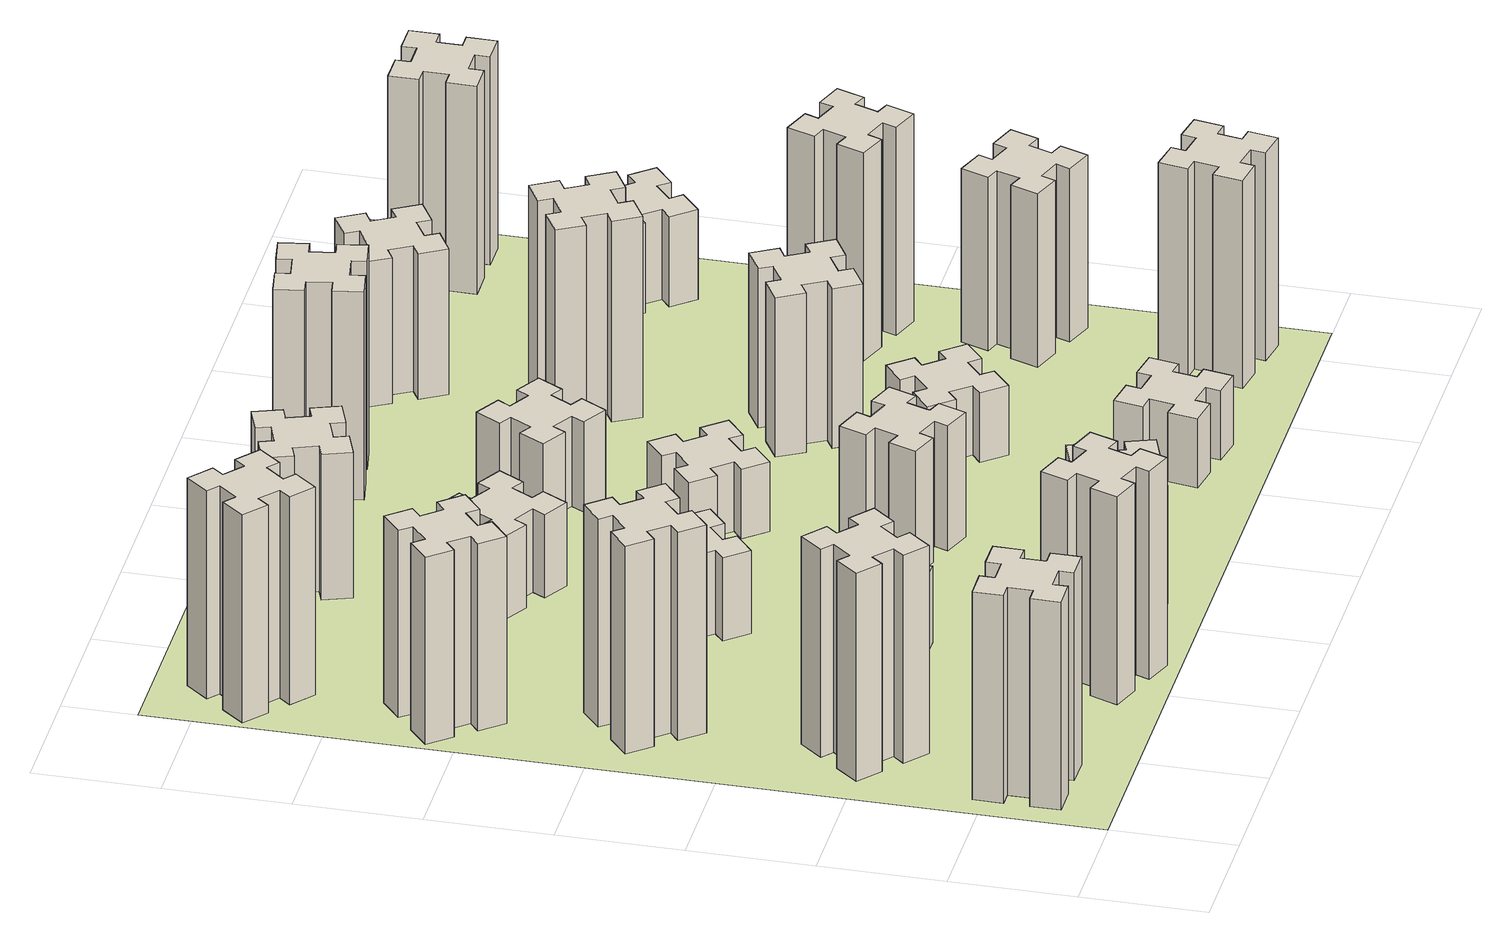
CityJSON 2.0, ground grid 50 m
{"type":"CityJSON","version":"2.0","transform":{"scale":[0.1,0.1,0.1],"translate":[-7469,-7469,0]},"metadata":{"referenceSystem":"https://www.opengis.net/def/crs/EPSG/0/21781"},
"CityObjects":{
"building1":{"type":"Building","attributes":{"class":"1000","function":"1000","usage":"1000","yearOfConstruction":2016,"roofType":"1000","measuredHeight":90,"storeysAboveGround":30,"storeysBelowGround":0},"geometry":[{"type":"Solid","lod":"1","boundaries":[[[[0,1,2,3,4,5,6,7,8,9,10,11,12,13,14,15,16,17,18,19]],[[17,16,20,21]],[[16,15,22,20]],[[15,14,23,22]],[[14,13,24,23]],[[13,12,25,24]],[[12,11,26,25]],[[11,10,27,26]],[[10,9,28,27]],[[9,8,29,28]],[[8,7,30,29]],[[7,6,31,30]],[[6,5,32,31]],[[5,4,33,32]],[[4,3,34,33]],[[3,2,35,34]],[[2,1,36,35]],[[1,0,37,36]],[[0,19,38,37]],[[19,18,39,38]],[[18,17,21,39]],[[24,25,26,27,28,29,30,31,32,33,34,35,36,37,38,39,21,20,22,23]]]]}]},
"building2":{"type":"Building","attributes":{"class":"1000","function":"1000","usage":"1000","yearOfConstruction":2016,"roofType":"1000","measuredHeight":90,"storeysAboveGround":30,"storeysBelowGround":0},"geometry":[{"type":"Solid","lod":"1","boundaries":[[[[40,41,42,43,44,45,46,47,48,49,50,51,52,53,54,55,56,57,58,59]],[[57,56,60,61]],[[56,55,62,60]],[[55,54,63,62]],[[54,53,64,63]],[[53,52,65,64]],[[52,51,66,65]],[[51,50,67,66]],[[50,49,68,67]],[[49,48,69,68]],[[48,47,70,69]],[[47,46,71,70]],[[46,45,72,71]],[[45,44,73,72]],[[44,43,74,73]],[[43,42,75,74]],[[42,41,76,75]],[[41,40,77,76]],[[40,59,78,77]],[[59,58,79,78]],[[58,57,61,79]],[[64,65,66,67,68,69,70,71,72,73,74,75,76,77,78,79,61,60,62,63]]]]}]},
"building3":{"type":"Building","attributes":{"class":"1000","function":"1000","usage":"1000","yearOfConstruction":2016,"roofType":"1000","measuredHeight":90,"storeysAboveGround":30,"storeysBelowGround":0},"geometry":[{"type":"Solid","lod":"1","boundaries":[[[[80,81,82,83,84,85,86,87,88,89,90,91,92,93,94,95,96,97,98,99]],[[97,96,100,101]],[[96,95,102,100]],[[95,94,103,102]],[[94,93,104,103]],[[93,92,105,104]],[[92,91,106,105]],[[91,90,107,106]],[[90,89,108,107]],[[89,88,109,108]],[[88,87,110,109]],[[87,86,111,110]],[[86,85,112,111]],[[85,84,113,112]],[[84,83,114,113]],[[83,82,115,114]],[[82,81,116,115]],[[81,80,117,116]],[[80,99,118,117]],[[99,98,119,118]],[[98,97,101,119]],[[104,105,106,107,108,109,110,111,112,113,114,115,116,117,118,119,101,100,102,103]]]]}]},
"building4":{"type":"Building","attributes":{"class":"1000","function":"1000","usage":"1000","yearOfConstruction":2016,"roofType":"1000","measuredHeight":81,"storeysAboveGround":30,"storeysBelowGround":0},"geometry":[{"type":"Solid","lod":"1","boundaries":[[[[120,121,122,123,124,125,126,127,128,129,130,131,132,133,134,135,136,137,138,139]],[[137,136,140,141]],[[136,135,142,140]],[[135,134,143,142]],[[134,133,144,143]],[[133,132,145,144]],[[132,131,146,145]],[[131,130,147,146]],[[130,129,148,147]],[[129,128,149,148]],[[128,127,150,149]],[[127,126,151,150]],[[126,125,152,151]],[[125,124,153,152]],[[124,123,154,153]],[[123,122,155,154]],[[122,121,156,155]],[[121,120,157,156]],[[120,139,158,157]],[[139,138,159,158]],[[138,137,141,159]],[[144,145,146,147,148,149,150,151,152,153,154,155,156,157,158,159,141,140,142,143]]]]}]},
"building5":{"type":"Building","attributes":{"class":"1000","function":"1000","usage":"1000","yearOfConstruction":2016,"roofType":"1000","measuredHeight":90,"storeysAboveGround":30,"storeysBelowGround":0},"geometry":[{"type":"Solid","lod":"1","boundaries":[[[[160,161,162,163,164,165,166,167,168,169,170,171,172,173,174,175,176,177,178,179]],[[177,176,180,181]],[[176,175,182,180]],[[175,174,183,182]],[[174,173,184,183]],[[173,172,185,184]],[[172,171,186,185]],[[171,170,187,186]],[[170,169,188,187]],[[169,168,189,188]],[[168,167,190,189]],[[167,166,191,190]],[[166,165,192,191]],[[165,164,193,192]],[[164,163,194,193]],[[163,162,195,194]],[[162,161,196,195]],[[161,160,197,196]],[[160,179,198,197]],[[179,178,199,198]],[[178,177,181,199]],[[184,185,186,187,188,189,190,191,192,193,194,195,196,197,198,199,181,180,182,183]]]]}]},
"building6":{"type":"Building","attributes":{"class":"1000","function":"1000","usage":"1000","yearOfConstruction":2016,"roofType":"1000","measuredHeight":90,"storeysAboveGround":30,"storeysBelowGround":0},"geometry":[{"type":"Solid","lod":"1","boundaries":[[[[200,201,202,203,204,205,206,207,208,209,210,211,212,213,214,215,216,217,218,219]],[[217,216,220,221]],[[216,215,222,220]],[[215,214,223,222]],[[214,213,224,223]],[[213,212,225,224]],[[212,211,226,225]],[[211,210,227,226]],[[210,209,228,227]],[[209,208,229,228]],[[208,207,230,229]],[[207,206,231,230]],[[206,205,232,231]],[[205,204,233,232]],[[204,203,234,233]],[[203,202,235,234]],[[202,201,236,235]],[[201,200,237,236]],[[200,219,238,237]],[[219,218,239,238]],[[218,217,221,239]],[[224,225,226,227,228,229,230,231,232,233,234,235,236,237,238,239,221,220,222,223]]]]}]},
"building7":{"type":"Building","attributes":{"class":"1000","function":"1000","usage":"1000","yearOfConstruction":2016,"roofType":"1000","measuredHeight":33,"storeysAboveGround":30,"storeysBelowGround":0},"geometry":[{"type":"Solid","lod":"1","boundaries":[[[[240,241,242,243,244,245,246,247,248,249,250,251,252,253,254,255,256,257,258,259]],[[257,256,260,261]],[[256,255,262,260]],[[255,254,263,262]],[[254,253,264,263]],[[253,252,265,264]],[[252,251,266,265]],[[251,250,267,266]],[[250,249,268,267]],[[249,248,269,268]],[[248,247,270,269]],[[247,246,271,270]],[[246,245,272,271]],[[245,244,273,272]],[[244,243,274,273]],[[243,242,275,274]],[[242,241,276,275]],[[241,240,277,276]],[[240,259,278,277]],[[259,258,279,278]],[[258,257,261,279]],[[264,265,266,267,268,269,270,271,272,273,274,275,276,277,278,279,261,260,262,263]]]]}]},
"building8":{"type":"Building","attributes":{"class":"1000","function":"1000","usage":"1000","yearOfConstruction":2016,"roofType":"1000","measuredHeight":36,"storeysAboveGround":30,"storeysBelowGround":0},"geometry":[{"type":"Solid","lod":"1","boundaries":[[[[280,281,282,283,284,285,286,287,288,289,290,291,292,293,294,295,296,297,298,299]],[[297,296,300,301]],[[296,295,302,300]],[[295,294,303,302]],[[294,293,304,303]],[[293,292,305,304]],[[292,291,306,305]],[[291,290,307,306]],[[290,289,308,307]],[[289,288,309,308]],[[288,287,310,309]],[[287,286,311,310]],[[286,285,312,311]],[[285,284,313,312]],[[284,283,314,313]],[[283,282,315,314]],[[282,281,316,315]],[[281,280,317,316]],[[280,299,318,317]],[[299,298,319,318]],[[298,297,301,319]],[[304,305,306,307,308,309,310,311,312,313,314,315,316,317,318,319,301,300,302,303]]]]}]},
"building9":{"type":"Building","attributes":{"class":"1000","function":"1000","usage":"1000","yearOfConstruction":2016,"roofType":"1000","measuredHeight":51,"storeysAboveGround":30,"storeysBelowGround":0},"geometry":[{"type":"Solid","lod":"1","boundaries":[[[[320,321,322,323,324,325,326,327,328,329,330,331,332,333,334,335,336,337,338,339]],[[337,336,340,341]],[[336,335,342,340]],[[335,334,343,342]],[[334,333,344,343]],[[333,332,345,344]],[[332,331,346,345]],[[331,330,347,346]],[[330,329,348,347]],[[329,328,349,348]],[[328,327,350,349]],[[327,326,351,350]],[[326,325,352,351]],[[325,324,353,352]],[[324,323,354,353]],[[323,322,355,354]],[[322,321,356,355]],[[321,320,357,356]],[[320,339,358,357]],[[339,338,359,358]],[[338,337,341,359]],[[344,345,346,347,348,349,350,351,352,353,354,355,356,357,358,359,341,340,342,343]]]]}]},
"building10":{"type":"Building","attributes":{"class":"1000","function":"1000","usage":"1000","yearOfConstruction":2016,"roofType":"1000","measuredHeight":36,"storeysAboveGround":30,"storeysBelowGround":0},"geometry":[{"type":"Solid","lod":"1","boundaries":[[[[360,361,362,363,364,365,366,367,368,369,370,371,372,373,374,375,376,377,378,379]],[[377,376,380,381]],[[376,375,382,380]],[[375,374,383,382]],[[374,373,384,383]],[[373,372,385,384]],[[372,371,386,385]],[[371,370,387,386]],[[370,369,388,387]],[[369,368,389,388]],[[368,367,390,389]],[[367,366,391,390]],[[366,365,392,391]],[[365,364,393,392]],[[364,363,394,393]],[[363,362,395,394]],[[362,361,396,395]],[[361,360,397,396]],[[360,379,398,397]],[[379,378,399,398]],[[378,377,381,399]],[[384,385,386,387,388,389,390,391,392,393,394,395,396,397,398,399,381,380,382,383]]]]}]},
"building11":{"type":"Building","attributes":{"class":"1000","function":"1000","usage":"1000","yearOfConstruction":2016,"roofType":"1000","measuredHeight":63,"storeysAboveGround":30,"storeysBelowGround":0},"geometry":[{"type":"Solid","lod":"1","boundaries":[[[[400,401,402,403,404,405,406,407,408,409,410,411,412,413,414,415,416,417,418,419]],[[417,416,420,421]],[[416,415,422,420]],[[415,414,423,422]],[[414,413,424,423]],[[413,412,425,424]],[[412,411,426,425]],[[411,410,427,426]],[[410,409,428,427]],[[409,408,429,428]],[[408,407,430,429]],[[407,406,431,430]],[[406,405,432,431]],[[405,404,433,432]],[[404,403,434,433]],[[403,402,435,434]],[[402,401,436,435]],[[401,400,437,436]],[[400,419,438,437]],[[419,418,439,438]],[[418,417,421,439]],[[424,425,426,427,428,429,430,431,432,433,434,435,436,437,438,439,421,420,422,423]]]]}]},
"building12":{"type":"Building","attributes":{"class":"1000","function":"1000","usage":"1000","yearOfConstruction":2016,"roofType":"1000","measuredHeight":54,"storeysAboveGround":30,"storeysBelowGround":0},"geometry":[{"type":"Solid","lod":"1","boundaries":[[[[440,441,442,443,444,445,446,447,448,449,450,451,452,453,454,455,456,457,458,459]],[[457,456,460,461]],[[456,455,462,460]],[[455,454,463,462]],[[454,453,464,463]],[[453,452,465,464]],[[452,451,466,465]],[[451,450,467,466]],[[450,449,468,467]],[[449,448,469,468]],[[448,447,470,469]],[[447,446,471,470]],[[446,445,472,471]],[[445,444,473,472]],[[444,443,474,473]],[[443,442,475,474]],[[442,441,476,475]],[[441,440,477,476]],[[440,459,478,477]],[[459,458,479,478]],[[458,457,461,479]],[[464,465,466,467,468,469,470,471,472,473,474,475,476,477,478,479,461,460,462,463]]]]}]},
"building13":{"type":"Building","attributes":{"class":"1000","function":"1000","usage":"1000","yearOfConstruction":2016,"roofType":"1000","measuredHeight":30,"storeysAboveGround":30,"storeysBelowGround":0},"geometry":[{"type":"Solid","lod":"1","boundaries":[[[[480,481,482,483,484,485,486,487,488,489,490,491,492,493,494,495,496,497,498,499]],[[497,496,500,501]],[[496,495,502,500]],[[495,494,503,502]],[[494,493,504,503]],[[493,492,505,504]],[[492,491,506,505]],[[491,490,507,506]],[[490,489,508,507]],[[489,488,509,508]],[[488,487,510,509]],[[487,486,511,510]],[[486,485,512,511]],[[485,484,513,512]],[[484,483,514,513]],[[483,482,515,514]],[[482,481,516,515]],[[481,480,517,516]],[[480,499,518,517]],[[499,498,519,518]],[[498,497,501,519]],[[504,505,506,507,508,509,510,511,512,513,514,515,516,517,518,519,501,500,502,503]]]]}]},
"building14":{"type":"Building","attributes":{"class":"1000","function":"1000","usage":"1000","yearOfConstruction":2016,"roofType":"1000","measuredHeight":39,"storeysAboveGround":30,"storeysBelowGround":0},"geometry":[{"type":"Solid","lod":"1","boundaries":[[[[520,521,522,523,524,525,526,527,528,529,530,531,532,533,534,535,536,537,538,539]],[[537,536,540,541]],[[536,535,542,540]],[[535,534,543,542]],[[534,533,544,543]],[[533,532,545,544]],[[532,531,546,545]],[[531,530,547,546]],[[530,529,548,547]],[[529,528,549,548]],[[528,527,550,549]],[[527,526,551,550]],[[526,525,552,551]],[[525,524,553,552]],[[524,523,554,553]],[[523,522,555,554]],[[522,521,556,555]],[[521,520,557,556]],[[520,539,558,557]],[[539,538,559,558]],[[538,537,541,559]],[[544,545,546,547,548,549,550,551,552,553,554,555,556,557,558,559,541,540,542,543]]]]}]},
"building15":{"type":"Building","attributes":{"class":"1000","function":"1000","usage":"1000","yearOfConstruction":2016,"roofType":"1000","measuredHeight":30,"storeysAboveGround":30,"storeysBelowGround":0},"geometry":[{"type":"Solid","lod":"1","boundaries":[[[[560,561,562,563,564,565,566,567,568,569,570,571,572,573,574,575,576,577,578,579]],[[577,576,580,581]],[[576,575,582,580]],[[575,574,583,582]],[[574,573,584,583]],[[573,572,585,584]],[[572,571,586,585]],[[571,570,587,586]],[[570,569,588,587]],[[569,568,589,588]],[[568,567,590,589]],[[567,566,591,590]],[[566,565,592,591]],[[565,564,593,592]],[[564,563,594,593]],[[563,562,595,594]],[[562,561,596,595]],[[561,560,597,596]],[[560,579,598,597]],[[579,578,599,598]],[[578,577,581,599]],[[584,585,586,587,588,589,590,591,592,593,594,595,596,597,598,599,581,580,582,583]]]]}]},
"building16":{"type":"Building","attributes":{"class":"1000","function":"1000","usage":"1000","yearOfConstruction":2016,"roofType":"1000","measuredHeight":90,"storeysAboveGround":30,"storeysBelowGround":0},"geometry":[{"type":"Solid","lod":"1","boundaries":[[[[600,601,602,603,604,605,606,607,608,609,610,611,612,613,614,615,616,617,618,619]],[[617,616,620,621]],[[616,615,622,620]],[[615,614,623,622]],[[614,613,624,623]],[[613,612,625,624]],[[612,611,626,625]],[[611,610,627,626]],[[610,609,628,627]],[[609,608,629,628]],[[608,607,630,629]],[[607,606,631,630]],[[606,605,632,631]],[[605,604,633,632]],[[604,603,634,633]],[[603,602,635,634]],[[602,601,636,635]],[[601,600,637,636]],[[600,619,638,637]],[[619,618,639,638]],[[618,617,621,639]],[[624,625,626,627,628,629,630,631,632,633,634,635,636,637,638,639,621,620,622,623]]]]}]},
"building17":{"type":"Building","attributes":{"class":"1000","function":"1000","usage":"1000","yearOfConstruction":2016,"roofType":"1000","measuredHeight":30,"storeysAboveGround":30,"storeysBelowGround":0},"geometry":[{"type":"Solid","lod":"1","boundaries":[[[[640,641,642,643,644,645,646,647,648,649,650,651,652,653,654,655,656,657,658,659]],[[657,656,660,661]],[[656,655,662,660]],[[655,654,663,662]],[[654,653,664,663]],[[653,652,665,664]],[[652,651,666,665]],[[651,650,667,666]],[[650,649,668,667]],[[649,648,669,668]],[[648,647,670,669]],[[647,646,671,670]],[[646,645,672,671]],[[645,644,673,672]],[[644,643,674,673]],[[643,642,675,674]],[[642,641,676,675]],[[641,640,677,676]],[[640,659,678,677]],[[659,658,679,678]],[[658,657,661,679]],[[664,665,666,667,668,669,670,671,672,673,674,675,676,677,678,679,661,660,662,663]]]]}]},
"building18":{"type":"Building","attributes":{"class":"1000","function":"1000","usage":"1000","yearOfConstruction":2016,"roofType":"1000","measuredHeight":69,"storeysAboveGround":30,"storeysBelowGround":0},"geometry":[{"type":"Solid","lod":"1","boundaries":[[[[680,681,682,683,684,685,686,687,688,689,690,691,692,693,694,695,696,697,698,699]],[[697,696,700,701]],[[696,695,702,700]],[[695,694,703,702]],[[694,693,704,703]],[[693,692,705,704]],[[692,691,706,705]],[[691,690,707,706]],[[690,689,708,707]],[[689,688,709,708]],[[688,687,710,709]],[[687,686,711,710]],[[686,685,712,711]],[[685,684,713,712]],[[684,683,714,713]],[[683,682,715,714]],[[682,681,716,715]],[[681,680,717,716]],[[680,699,718,717]],[[699,698,719,718]],[[698,697,701,719]],[[704,705,706,707,708,709,710,711,712,713,714,715,716,717,718,719,701,700,702,703]]]]}]},
"building19":{"type":"Building","attributes":{"class":"1000","function":"1000","usage":"1000","yearOfConstruction":2016,"roofType":"1000","measuredHeight":87,"storeysAboveGround":30,"storeysBelowGround":0},"geometry":[{"type":"Solid","lod":"1","boundaries":[[[[720,721,722,723,724,725,726,727,728,729,730,731,732,733,734,735,736,737,738,739]],[[737,736,740,741]],[[736,735,742,740]],[[735,734,743,742]],[[734,733,744,743]],[[733,732,745,744]],[[732,731,746,745]],[[731,730,747,746]],[[730,729,748,747]],[[729,728,749,748]],[[728,727,750,749]],[[727,726,751,750]],[[726,725,752,751]],[[725,724,753,752]],[[724,723,754,753]],[[723,722,755,754]],[[722,721,756,755]],[[721,720,757,756]],[[720,739,758,757]],[[739,738,759,758]],[[738,737,741,759]],[[744,745,746,747,748,749,750,751,752,753,754,755,756,757,758,759,741,740,742,743]]]]}]},
"building20":{"type":"Building","attributes":{"class":"1000","function":"1000","usage":"1000","yearOfConstruction":2016,"roofType":"1000","measuredHeight":90,"storeysAboveGround":30,"storeysBelowGround":0},"geometry":[{"type":"Solid","lod":"1","boundaries":[[[[760,761,762,763,764,765,766,767,768,769,770,771,772,773,774,775,776,777,778,779]],[[777,776,780,781]],[[776,775,782,780]],[[775,774,783,782]],[[774,773,784,783]],[[773,772,785,784]],[[772,771,786,785]],[[771,770,787,786]],[[770,769,788,787]],[[769,768,789,788]],[[768,767,790,789]],[[767,766,791,790]],[[766,765,792,791]],[[765,764,793,792]],[[764,763,794,793]],[[763,762,795,794]],[[762,761,796,795]],[[761,760,797,796]],[[760,779,798,797]],[[779,778,799,798]],[[778,777,781,799]],[[784,785,786,787,788,789,790,791,792,793,794,795,796,797,798,799,781,780,782,783]]]]}]},
"building21":{"type":"Building","attributes":{"class":"1000","function":"1000","usage":"1000","yearOfConstruction":2016,"roofType":"1000","measuredHeight":63,"storeysAboveGround":30,"storeysBelowGround":0},"geometry":[{"type":"Solid","lod":"1","boundaries":[[[[800,801,802,803,804,805,806,807,808,809,810,811,812,813,814,815,816,817,818,819]],[[817,816,820,821]],[[816,815,822,820]],[[815,814,823,822]],[[814,813,824,823]],[[813,812,825,824]],[[812,811,826,825]],[[811,810,827,826]],[[810,809,828,827]],[[809,808,829,828]],[[808,807,830,829]],[[807,806,831,830]],[[806,805,832,831]],[[805,804,833,832]],[[804,803,834,833]],[[803,802,835,834]],[[802,801,836,835]],[[801,800,837,836]],[[800,819,838,837]],[[819,818,839,838]],[[818,817,821,839]],[[824,825,826,827,828,829,830,831,832,833,834,835,836,837,838,839,821,820,822,823]]]]}]},
"building22":{"type":"Building","attributes":{"class":"1000","function":"1000","usage":"1000","yearOfConstruction":2016,"roofType":"1000","measuredHeight":75,"storeysAboveGround":30,"storeysBelowGround":0},"geometry":[{"type":"Solid","lod":"1","boundaries":[[[[840,841,842,843,844,845,846,847,848,849,850,851,852,853,854,855,856,857,858,859]],[[857,856,860,861]],[[856,855,862,860]],[[855,854,863,862]],[[854,853,864,863]],[[853,852,865,864]],[[852,851,866,865]],[[851,850,867,866]],[[850,849,868,867]],[[849,848,869,868]],[[848,847,870,869]],[[847,846,871,870]],[[846,845,872,871]],[[845,844,873,872]],[[844,843,874,873]],[[843,842,875,874]],[[842,841,876,875]],[[841,840,877,876]],[[840,859,878,877]],[[859,858,879,878]],[[858,857,861,879]],[[864,865,866,867,868,869,870,871,872,873,874,875,876,877,878,879,861,860,862,863]]]]}]},
"building23":{"type":"Building","attributes":{"class":"1000","function":"1000","usage":"1000","yearOfConstruction":2016,"roofType":"1000","measuredHeight":90,"storeysAboveGround":30,"storeysBelowGround":0},"geometry":[{"type":"Solid","lod":"1","boundaries":[[[[880,881,882,883,884,885,886,887,888,889,890,891,892,893,894,895,896,897,898,899]],[[897,896,900,901]],[[896,895,902,900]],[[895,894,903,902]],[[894,893,904,903]],[[893,892,905,904]],[[892,891,906,905]],[[891,890,907,906]],[[890,889,908,907]],[[889,888,909,908]],[[888,887,910,909]],[[887,886,911,910]],[[886,885,912,911]],[[885,884,913,912]],[[884,883,914,913]],[[883,882,915,914]],[[882,881,916,915]],[[881,880,917,916]],[[880,899,918,917]],[[899,898,919,918]],[[898,897,901,919]],[[904,905,906,907,908,909,910,911,912,913,914,915,916,917,918,919,901,900,902,903]]]]}]},
"building24":{"type":"Building","attributes":{"class":"1000","function":"1000","usage":"1000","yearOfConstruction":2016,"roofType":"1000","measuredHeight":39,"storeysAboveGround":30,"storeysBelowGround":0},"geometry":[{"type":"Solid","lod":"1","boundaries":[[[[920,921,922,923,924,925,926,927,928,929,930,931,932,933,934,935,936,937,938,939]],[[937,936,940,941]],[[936,935,942,940]],[[935,934,943,942]],[[934,933,944,943]],[[933,932,945,944]],[[932,931,946,945]],[[931,930,947,946]],[[930,929,948,947]],[[929,928,949,948]],[[928,927,950,949]],[[927,926,951,950]],[[926,925,952,951]],[[925,924,953,952]],[[924,923,954,953]],[[923,922,955,954]],[[922,921,956,955]],[[921,920,957,956]],[[920,939,958,957]],[[939,938,959,958]],[[938,937,941,959]],[[944,945,946,947,948,949,950,951,952,953,954,955,956,957,958,959,941,940,942,943]]]]}]},
"building25":{"type":"Building","attributes":{"class":"1000","function":"1000","usage":"1000","yearOfConstruction":2016,"roofType":"1000","measuredHeight":90,"storeysAboveGround":30,"storeysBelowGround":0},"geometry":[{"type":"Solid","lod":"1","boundaries":[[[[960,961,962,963,964,965,966,967,968,969,970,971,972,973,974,975,976,977,978,979]],[[977,976,980,981]],[[976,975,982,980]],[[975,974,983,982]],[[974,973,984,983]],[[973,972,985,984]],[[972,971,986,985]],[[971,970,987,986]],[[970,969,988,987]],[[969,968,989,988]],[[968,967,990,989]],[[967,966,991,990]],[[966,965,992,991]],[[965,964,993,992]],[[964,963,994,993]],[[963,962,995,994]],[[962,961,996,995]],[[961,960,997,996]],[[960,979,998,997]],[[979,978,999,998]],[[978,977,981,999]],[[984,985,986,987,988,989,990,991,992,993,994,995,996,997,998,999,981,980,982,983]]]]}]},
"landuse1":{"type":"LandUse","attributes":{"name":"plot1","function":"1010"},"geometry":[{"type":"MultiSurface","lod":"1","boundaries":[[[1000,1001,1002,1003]]]}]}
},
"vertices":[
[165,425,0],[165,325,0],[105,325,0],[105,205,0],[225,205,0],[225,265,0],[325,265,0],[325,205,0],[445,205,0],[445,325,0],[385,325,0],[385,425,0],[445,425,0],[445,545,0],[325,545,0],[325,485,0],[225,485,0],[225,545,0],[105,545,0],[105,425,0],[225,485,900],[225,545,900],[325,485,900],[325,545,900],[445,545,900],[445,425,900],[385,425,900],[385,325,900],[445,325,900],[445,205,900],[325,205,900],[325,265,900],[225,265,900],[225,205,900],[105,205,900],[105,325,900],[165,325,900],[165,425,900],[105,425,900],[105,545,900],
[484,1067,0],[408,1132,0],[446,1178,0],[354,1255,0],[277,1163,0],[323,1124,0],[259,1048,0],[213,1086,0],[136,994,0],[228,917,0],[266,963,0],[343,899,0],[304,853,0],[396,776,0],[473,868,0],[427,906,0],[492,983,0],[538,944,0],[615,1036,0],[523,1113,0],[492,983,900],[538,944,900],[427,906,900],[473,868,900],[396,776,900],[304,853,900],[343,899,900],[266,963,900],[228,917,900],[136,994,900],[213,1086,900],[259,1048,900],[323,1124,900],[277,1163,900],[354,1255,900],[446,1178,900],[408,1132,900],[484,1067,900],[523,1113,900],[615,1036,900],
[492,1888,0],[427,1964,0],[473,2003,0],[396,2095,0],[304,2018,0],[343,1972,0],[266,1907,0],[228,1953,0],[136,1876,0],[213,1784,0],[259,1823,0],[323,1746,0],[277,1708,0],[354,1616,0],[446,1693,0],[408,1739,0],[484,1803,0],[523,1757,0],[615,1834,0],[538,1926,0],[484,1803,900],[523,1757,900],[408,1739,900],[446,1693,900],[354,1616,900],[277,1708,900],[323,1746,900],[259,1823,900],[213,1784,900],[136,1876,900],[228,1953,900],[266,1907,900],[343,1972,900],[304,2018,900],[396,2095,900],[473,2003,900],[427,1964,900],[492,1888,900],[538,1926,900],[615,1834,900],
[243,2712,0],[166,2647,0],[128,2693,0],[36,2616,0],[113,2524,0],[159,2563,0],[223,2486,0],[177,2448,0],[254,2356,0],[346,2433,0],[308,2479,0],[384,2543,0],[423,2497,0],[515,2574,0],[438,2666,0],[392,2628,0],[327,2704,0],[373,2743,0],[296,2835,0],[204,2758,0],[327,2704,810],[373,2743,810],[392,2628,810],[438,2666,810],[515,2574,810],[423,2497,810],[384,2543,810],[308,2479,810],[346,2433,810],[254,2356,810],[177,2448,810],[223,2486,810],[159,2563,810],[113,2524,810],[36,2616,810],[128,2693,810],[166,2647,810],[243,2712,810],[204,2758,810],[296,2835,810],
[1029,360,0],[995,266,0],[939,287,0],[897,174,0],[1010,133,0],[1031,189,0],[1125,155,0],[1104,99,0],[1217,57,0],[1258,170,0],[1202,191,0],[1236,285,0],[1292,264,0],[1333,377,0],[1220,418,0],[1200,362,0],[1106,396,0],[1127,452,0],[1014,493,0],[973,380,0],[1106,396,900],[1127,452,900],[1200,362,900],[1220,418,900],[1333,377,900],[1292,264,900],[1236,285,900],[1202,191,900],[1258,170,900],[1217,57,900],[1104,99,900],[1125,155,900],[1031,189,900],[1010,133,900],[897,174,900],[939,287,900],[995,266,900],[1029,360,900],[973,380,900],[1014,493,900],
[384,3387,0],[308,3452,0],[346,3498,0],[254,3575,0],[177,3483,0],[223,3444,0],[159,3368,0],[113,3406,0],[36,3314,0],[128,3237,0],[166,3283,0],[243,3219,0],[204,3173,0],[296,3096,0],[373,3188,0],[327,3226,0],[392,3303,0],[438,3264,0],[515,3356,0],[423,3433,0],[392,3303,900],[438,3264,900],[327,3226,900],[373,3188,900],[296,3096,900],[204,3173,900],[243,3219,900],[166,3283,900],[128,3237,900],[36,3314,900],[113,3406,900],[159,3368,900],[223,3444,900],[177,3483,900],[254,3575,900],[346,3498,900],[308,3452,900],[384,3387,900],[423,3433,900],[515,3356,900],
[905,1165,0],[905,1065,0],[845,1065,0],[845,945,0],[965,945,0],[965,1005,0],[1065,1005,0],[1065,945,0],[1185,945,0],[1185,1065,0],[1125,1065,0],[1125,1165,0],[1185,1165,0],[1185,1285,0],[1065,1285,0],[1065,1225,0],[965,1225,0],[965,1285,0],[845,1285,0],[845,1165,0],[965,1225,330],[965,1285,330],[1065,1225,330],[1065,1285,330],[1185,1285,330],[1185,1165,330],[1125,1165,330],[1125,1065,330],[1185,1065,330],[1185,945,330],[1065,945,330],[1065,1005,330],[965,1005,330],[965,945,330],[845,945,330],[845,1065,330],[905,1065,330],[905,1165,330],[845,1165,330],[845,1285,330],
[1083,1972,0],[1006,1907,0],[968,1953,0],[876,1876,0],[953,1784,0],[999,1823,0],[1063,1746,0],[1017,1708,0],[1094,1616,0],[1186,1693,0],[1148,1739,0],[1224,1803,0],[1263,1757,0],[1355,1834,0],[1278,1926,0],[1232,1888,0],[1167,1964,0],[1213,2003,0],[1136,2095,0],[1044,2018,0],[1167,1964,360],[1213,2003,360],[1232,1888,360],[1278,1926,360],[1355,1834,360],[1263,1757,360],[1224,1803,360],[1148,1739,360],[1186,1693,360],[1094,1616,360],[1017,1708,360],[1063,1746,360],[999,1823,360],[953,1784,360],[876,1876,360],[968,1953,360],[1006,1907,360],[1083,1972,360],[1044,2018,360],[1136,2095,360],
[1765,496,0],[1671,462,0],[1650,518,0],[1537,477,0],[1579,364,0],[1635,385,0],[1669,291,0],[1613,270,0],[1654,157,0],[1767,199,0],[1746,255,0],[1840,289,0],[1860,233,0],[1973,274,0],[1932,387,0],[1876,366,0],[1842,460,0],[1898,480,0],[1857,593,0],[1744,552,0],[1842,460,510],[1898,480,510],[1876,366,510],[1932,387,510],[1973,274,510],[1860,233,510],[1840,289,510],[1746,255,510],[1767,199,510],[1654,157,510],[1613,270,510],[1669,291,510],[1635,385,510],[1579,364,510],[1537,477,510],[1650,518,510],[1671,462,510],[1765,496,510],[1744,552,510],[1857,593,510],
[1314,2666,0],[1227,2716,0],[1257,2768,0],[1153,2828,0],[1093,2724,0],[1145,2694,0],[1095,2607,0],[1043,2637,0],[983,2533,0],[1087,2473,0],[1117,2525,0],[1204,2475,0],[1174,2423,0],[1278,2363,0],[1338,2467,0],[1286,2497,0],[1336,2584,0],[1388,2554,0],[1448,2658,0],[1344,2718,0],[1336,2584,360],[1388,2554,360],[1286,2497,360],[1338,2467,360],[1278,2363,360],[1174,2423,360],[1204,2475,360],[1117,2525,360],[1087,2473,360],[983,2533,360],[1043,2637,360],[1095,2607,360],[1145,2694,360],[1093,2724,360],[1153,2828,360],[1257,2768,360],[1227,2716,360],[1314,2666,360],[1344,2718,360],[1448,2658,360],
[1125,3456,0],[1031,3422,0],[1010,3478,0],[897,3437,0],[939,3324,0],[995,3345,0],[1029,3251,0],[973,3230,0],[1014,3117,0],[1127,3159,0],[1106,3215,0],[1200,3249,0],[1220,3193,0],[1333,3234,0],[1292,3347,0],[1236,3326,0],[1202,3420,0],[1258,3440,0],[1217,3553,0],[1104,3512,0],[1202,3420,630],[1258,3440,630],[1236,3326,630],[1292,3347,630],[1333,3234,630],[1220,3193,630],[1200,3249,630],[1106,3215,630],[1127,3159,630],[1014,3117,630],[973,3230,630],[1029,3251,630],[995,3345,630],[939,3324,630],[897,3437,630],[1010,3478,630],[1031,3422,630],[1125,3456,630],[1104,3512,630],[1217,3553,630],
[1769,1300,0],[1735,1206,0],[1679,1227,0],[1637,1114,0],[1750,1073,0],[1771,1129,0],[1865,1095,0],[1844,1039,0],[1957,997,0],[1998,1110,0],[1942,1131,0],[1976,1225,0],[2032,1204,0],[2073,1317,0],[1960,1358,0],[1940,1302,0],[1846,1336,0],[1867,1392,0],[1754,1433,0],[1713,1320,0],[1846,1336,540],[1867,1392,540],[1940,1302,540],[1960,1358,540],[2073,1317,540],[2032,1204,540],[1976,1225,540],[1942,1131,540],[1998,1110,540],[1957,997,540],[1844,1039,540],[1865,1095,540],[1771,1129,540],[1750,1073,540],[1637,1114,540],[1679,1227,540],[1735,1206,540],[1769,1300,540],[1713,1320,540],[1754,1433,540],
[1972,1988,0],[1907,2064,0],[1953,2103,0],[1876,2195,0],[1784,2118,0],[1823,2072,0],[1746,2007,0],[1708,2053,0],[1616,1976,0],[1693,1884,0],[1739,1923,0],[1803,1846,0],[1757,1808,0],[1834,1716,0],[1926,1793,0],[1888,1839,0],[1964,1903,0],[2003,1857,0],[2095,1934,0],[2018,2026,0],[1964,1903,300],[2003,1857,300],[1888,1839,300],[1926,1793,300],[1834,1716,300],[1757,1808,300],[1803,1846,300],[1739,1923,300],[1693,1884,300],[1616,1976,300],[1708,2053,300],[1746,2007,300],[1823,2072,300],[1784,2118,300],[1876,2195,300],[1953,2103,300],[1907,2064,300],[1972,1988,300],[2018,2026,300],[2095,1934,300],
[1926,2497,0],[1976,2584,0],[2028,2554,0],[2088,2658,0],[1984,2718,0],[1954,2666,0],[1867,2716,0],[1897,2768,0],[1793,2828,0],[1733,2724,0],[1785,2694,0],[1735,2607,0],[1683,2637,0],[1623,2533,0],[1727,2473,0],[1757,2525,0],[1844,2475,0],[1814,2423,0],[1918,2363,0],[1978,2467,0],[1844,2475,390],[1814,2423,390],[1757,2525,390],[1727,2473,390],[1623,2533,390],[1683,2637,390],[1735,2607,390],[1785,2694,390],[1733,2724,390],[1793,2828,390],[1897,2768,390],[1867,2716,390],[1954,2666,390],[1984,2718,390],[2088,2658,390],[2028,2554,390],[1976,2584,390],[1926,2497,390],[1978,2467,390],[1918,2363,390],
[2596,444,0],[2578,345,0],[2519,356,0],[2498,237,0],[2617,217,0],[2627,276,0],[2725,258,0],[2715,199,0],[2833,178,0],[2854,297,0],[2795,307,0],[2812,405,0],[2871,395,0],[2892,513,0],[2774,534,0],[2764,475,0],[2665,492,0],[2676,551,0],[2557,572,0],[2537,454,0],[2665,492,300],[2676,551,300],[2764,475,300],[2774,534,300],[2892,513,300],[2871,395,300],[2812,405,300],[2795,307,300],[2854,297,300],[2833,178,300],[2715,199,300],[2725,258,300],[2627,276,300],[2617,217,300],[2498,237,300],[2519,356,300],[2578,345,300],[2596,444,300],[2537,454,300],[2557,572,300],
[1885,3552,0],[1787,3535,0],[1777,3594,0],[1658,3573,0],[1679,3455,0],[1738,3465,0],[1756,3367,0],[1697,3357,0],[1717,3238,0],[1836,3259,0],[1825,3318,0],[1924,3336,0],[1934,3277,0],[2052,3297,0],[2031,3416,0],[1972,3405,0],[1955,3504,0],[2014,3514,0],[1993,3632,0],[1875,3611,0],[1955,3504,900],[2014,3514,900],[1972,3405,900],[2031,3416,900],[2052,3297,900],[1934,3277,900],[1924,3336,900],[1825,3318,900],[1836,3259,900],[1717,3238,900],[1697,3357,900],[1756,3367,900],[1738,3465,900],[1679,3455,900],[1658,3573,900],[1777,3594,900],[1787,3535,900],[1885,3552,900],[1875,3611,900],[1993,3632,900],
[2628,1099,0],[2704,1163,0],[2743,1117,0],[2835,1194,0],[2758,1286,0],[2712,1248,0],[2647,1324,0],[2693,1363,0],[2616,1455,0],[2524,1378,0],[2563,1332,0],[2486,1267,0],[2448,1313,0],[2356,1236,0],[2433,1144,0],[2479,1183,0],[2543,1106,0],[2497,1068,0],[2574,976,0],[2666,1053,0],[2543,1106,300],[2497,1068,300],[2479,1183,300],[2433,1144,300],[2356,1236,300],[2448,1313,300],[2486,1267,300],[2563,1332,300],[2524,1378,300],[2616,1455,300],[2693,1363,300],[2647,1324,300],[2712,1248,300],[2758,1286,300],[2835,1194,300],[2743,1117,300],[2704,1163,300],[2628,1099,300],[2666,1053,300],[2574,976,300],
[2475,1744,0],[2525,1657,0],[2473,1627,0],[2533,1523,0],[2637,1583,0],[2607,1635,0],[2694,1685,0],[2724,1633,0],[2828,1693,0],[2768,1797,0],[2716,1767,0],[2666,1854,0],[2718,1884,0],[2658,1988,0],[2554,1928,0],[2584,1876,0],[2497,1826,0],[2467,1878,0],[2363,1818,0],[2423,1714,0],[2497,1826,690],[2467,1878,690],[2584,1876,690],[2554,1928,690],[2658,1988,690],[2718,1884,690],[2666,1854,690],[2716,1767,690],[2768,1797,690],[2828,1693,690],[2724,1633,690],[2694,1685,690],[2607,1635,690],[2637,1583,690],[2533,1523,690],[2473,1627,690],[2525,1657,690],[2475,1744,690],[2423,1714,690],[2363,1818,690],
[2607,2475,0],[2694,2525,0],[2724,2473,0],[2828,2533,0],[2768,2637,0],[2716,2607,0],[2666,2694,0],[2718,2724,0],[2658,2828,0],[2554,2768,0],[2584,2716,0],[2497,2666,0],[2467,2718,0],[2363,2658,0],[2423,2554,0],[2475,2584,0],[2525,2497,0],[2473,2467,0],[2533,2363,0],[2637,2423,0],[2525,2497,870],[2473,2467,870],[2475,2584,870],[2423,2554,870],[2363,2658,870],[2467,2718,870],[2497,2666,870],[2584,2716,870],[2554,2768,870],[2658,2828,870],[2718,2724,870],[2666,2694,870],[2716,2607,870],[2768,2637,870],[2828,2533,870],[2724,2473,870],[2694,2525,870],[2607,2475,870],[2637,2423,870],[2533,2363,870],
[3504,475,0],[3405,492,0],[3416,551,0],[3297,572,0],[3277,454,0],[3336,444,0],[3318,345,0],[3259,356,0],[3238,237,0],[3357,217,0],[3367,276,0],[3465,258,0],[3455,199,0],[3573,178,0],[3594,297,0],[3535,307,0],[3552,405,0],[3611,395,0],[3632,513,0],[3514,534,0],[3552,405,900],[3611,395,900],[3535,307,900],[3594,297,900],[3573,178,900],[3455,199,900],[3465,258,900],[3367,276,900],[3357,217,900],[3238,237,900],[3259,356,900],[3318,345,900],[3336,444,900],[3277,454,900],[3297,572,900],[3416,551,900],[3405,492,900],[3504,475,900],[3514,534,900],[3632,513,900],
[2716,3347,0],[2666,3434,0],[2718,3464,0],[2658,3568,0],[2554,3508,0],[2584,3456,0],[2497,3406,0],[2467,3458,0],[2363,3398,0],[2423,3294,0],[2475,3324,0],[2525,3237,0],[2473,3207,0],[2533,3103,0],[2637,3163,0],[2607,3215,0],[2694,3265,0],[2724,3213,0],[2828,3273,0],[2768,3377,0],[2694,3265,630],[2724,3213,630],[2607,3215,630],[2637,3163,630],[2533,3103,630],[2473,3207,630],[2525,3237,630],[2475,3324,630],[2423,3294,630],[2363,3398,630],[2467,3458,630],[2497,3406,630],[2584,3456,630],[2554,3508,630],[2658,3568,630],[2718,3464,630],[2666,3434,630],[2716,3347,630],[2768,3377,630],[2828,3273,630],
[3351,1029,0],[3445,995,0],[3424,939,0],[3537,897,0],[3578,1010,0],[3522,1031,0],[3556,1125,0],[3612,1104,0],[3653,1217,0],[3540,1258,0],[3520,1202,0],[3426,1236,0],[3447,1292,0],[3334,1333,0],[3293,1220,0],[3349,1200,0],[3315,1106,0],[3259,1127,0],[3217,1014,0],[3330,973,0],[3315,1106,750],[3259,1127,750],[3349,1200,750],[3293,1220,750],[3334,1333,750],[3447,1292,750],[3426,1236,750],[3520,1202,750],[3540,1258,750],[3653,1217,750],[3612,1104,750],[3556,1125,750],[3522,1031,750],[3578,1010,750],[3537,897,750],[3424,939,750],[3445,995,750],[3351,1029,750],[3330,973,750],[3217,1014,750],
[3420,1842,0],[3326,1876,0],[3347,1932,0],[3234,1973,0],[3193,1860,0],[3249,1840,0],[3215,1746,0],[3159,1767,0],[3117,1654,0],[3230,1613,0],[3251,1669,0],[3345,1635,0],[3324,1579,0],[3437,1537,0],[3478,1650,0],[3422,1671,0],[3456,1765,0],[3512,1744,0],[3553,1857,0],[3440,1898,0],[3456,1765,900],[3512,1744,900],[3422,1671,900],[3478,1650,900],[3437,1537,900],[3324,1579,900],[3345,1635,900],[3251,1669,900],[3230,1613,900],[3117,1654,900],[3159,1767,900],[3215,1746,900],[3249,1840,900],[3193,1860,900],[3234,1973,900],[3347,1932,900],[3326,1876,900],[3420,1842,900],[3440,1898,900],[3553,1857,900],
[3319,2563,0],[3383,2486,0],[3337,2448,0],[3414,2356,0],[3506,2433,0],[3468,2479,0],[3544,2543,0],[3583,2497,0],[3675,2574,0],[3598,2666,0],[3552,2628,0],[3487,2704,0],[3533,2743,0],[3456,2835,0],[3364,2758,0],[3403,2712,0],[3326,2647,0],[3288,2693,0],[3196,2616,0],[3273,2524,0],[3326,2647,390],[3288,2693,390],[3403,2712,390],[3364,2758,390],[3456,2835,390],[3533,2743,390],[3487,2704,390],[3552,2628,390],[3598,2666,390],[3675,2574,390],[3583,2497,390],[3544,2543,390],[3468,2479,390],[3506,2433,390],[3414,2356,390],[3337,2448,390],[3383,2486,390],[3319,2563,390],[3273,2524,390],[3196,2616,390],
[3385,3225,0],[3485,3225,0],[3485,3165,0],[3605,3165,0],[3605,3285,0],[3545,3285,0],[3545,3385,0],[3605,3385,0],[3605,3505,0],[3485,3505,0],[3485,3445,0],[3385,3445,0],[3385,3505,0],[3265,3505,0],[3265,3385,0],[3325,3385,0],[3325,3285,0],[3265,3285,0],[3265,3165,0],[3385,3165,0],[3325,3285,900],[3265,3285,900],[3325,3385,900],[3265,3385,900],[3265,3505,900],[3385,3505,900],[3385,3445,900],[3485,3445,900],[3485,3505,900],[3605,3505,900],[3605,3385,900],[3545,3385,900],[3545,3285,900],[3605,3285,900],[3605,3165,900],[3485,3165,900],[3485,3225,900],[3385,3225,900],[3385,3165,900],[3265,3165,900],
[5,3705,0],[3705,3705,0],[3705,5,0],[5,5,0]
]}
